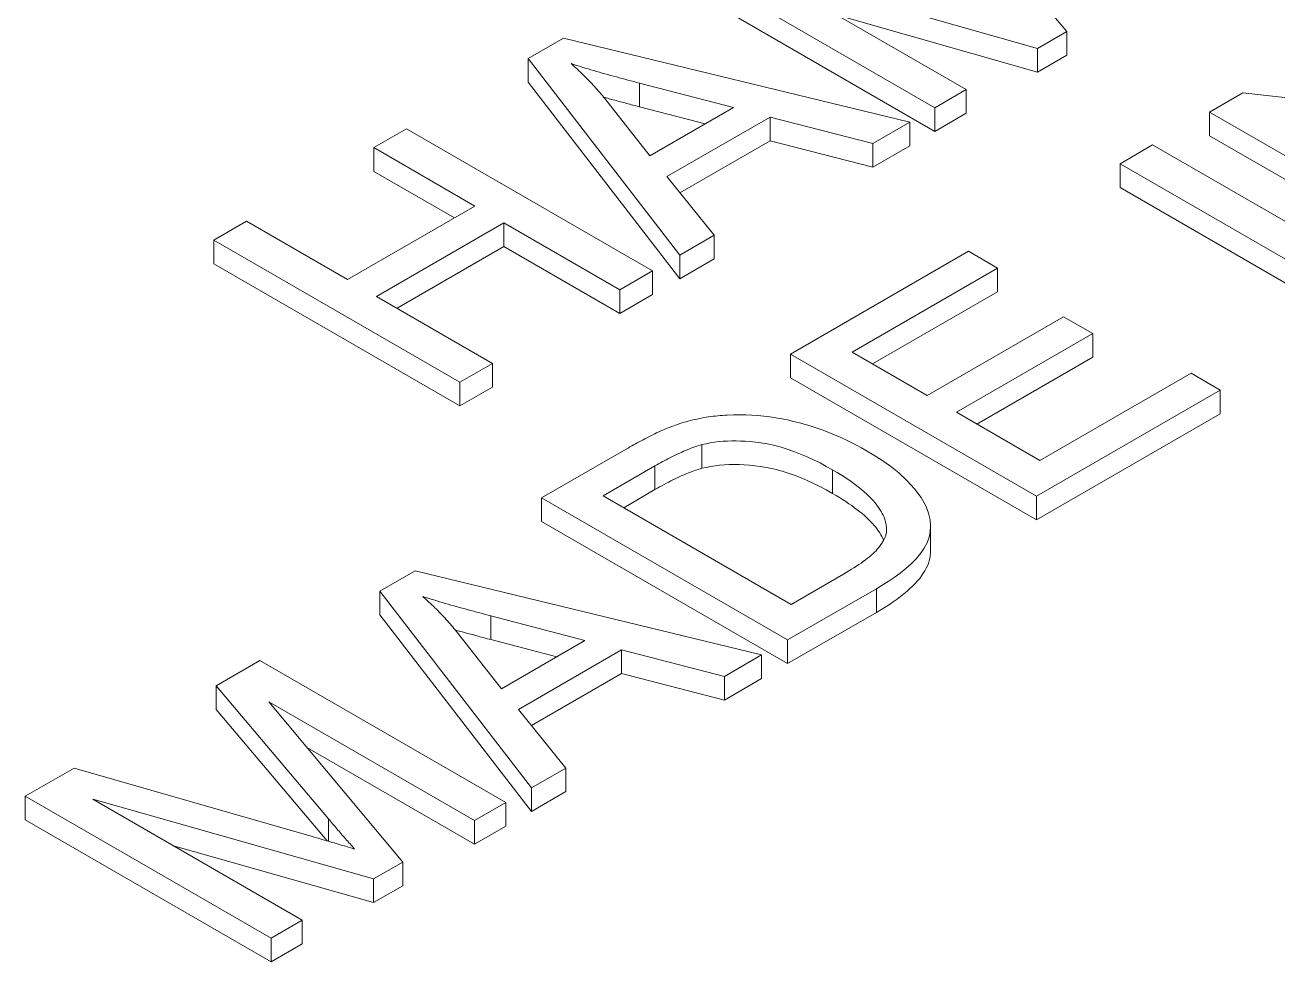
# Model space of a CAD drawing. Header units: millimetres. Extents: x 13 to 1104, y 13 to 850.
# Drawn here: x 922.71 to 933.52, y 598.32 to 606.4 of the extents above; entities that cross this region are included whole.
import ezdxf

# ---------------------------------------------------------------- set-up
doc = ezdxf.new("R2010")
doc.units = ezdxf.units.MM
doc.header["$LTSCALE"] = 4
doc.layers.add('Visible (ANSI)', color=7, linetype='Continuous', lineweight=9)
doc.layers.add('Visible Narrow (ANSI)', color=7, linetype='Continuous', lineweight=9)

msp = doc.modelspace()

# ---------------------------------------------------------------- linework, layer by layer
at = {"layer": 'Visible (ANSI)'}
for p, q in [((931.699, 606.344), (930.543, 607.727)), ((928.441, 606.913), (930.562, 605.688)), ((930.832, 605.844), (929.026, 606.887)), ((929.026, 606.887), (931.447, 606.199)), ((930.562, 605.484), (928.441, 606.709)), ((931.447, 605.995), (929.723, 606.485)), ((931.447, 606.199), (931.699, 606.344)), ((931.699, 606.14), (931.699, 606.344)), ((927.359, 606.288), (927.055, 606.113)), ((930.347, 605.564), (927.359, 606.288)), ((931.447, 605.995), (931.447, 606.199)), ((931.699, 606.14), (931.447, 605.995)), ((927.055, 606.113), (928.362, 604.418)), ((927.055, 605.909), (927.055, 606.113)), ((928.362, 604.213), (927.055, 605.909)), ((928.013, 605.9), (928.824, 605.689)), ((930.562, 605.688), (930.832, 605.844)), ((930.832, 605.64), (930.832, 605.844)), ((933.219, 605.817), (932.931, 605.651)), ((936, 605.499), (933.219, 605.817)), ((928.103, 605.273), (927.715, 605.767)), ((928.581, 605.548), (928.013, 605.696)), ((928.824, 605.689), (928.103, 605.273)), ((930.562, 605.484), (930.562, 605.688)), ((928.25, 605.094), (929.14, 605.608)), ((929.14, 605.608), (930.027, 605.379)), ((929.14, 605.404), (929.14, 605.608)), ((930.832, 605.64), (930.562, 605.484)), ((932.931, 605.651), (935.053, 604.426)), ((932.931, 605.446), (932.931, 605.651)), ((926.005, 605.506), (925.723, 605.344)), ((928.126, 604.281), (926.005, 605.506)), ((930.027, 605.379), (930.347, 605.564)), ((930.347, 605.36), (930.347, 605.564)), ((929.14, 605.404), (928.363, 604.955)), ((930.027, 605.175), (929.14, 605.404)), ((930.027, 605.175), (930.027, 605.379)), ((930.347, 605.36), (930.027, 605.175)), ((932.44, 605.367), (932.159, 605.204)), ((934.561, 604.142), (932.44, 605.367)), ((935.053, 604.222), (932.931, 605.446)), ((925.723, 605.344), (926.595, 604.84)), ((925.723, 605.139), (925.723, 605.344)), ((932.159, 605.204), (934.28, 603.98)), ((932.159, 605), (932.159, 605.204)), ((926.418, 604.738), (925.723, 605.139)), ((928.659, 604.589), (928.25, 605.094)), ((934.28, 603.775), (932.159, 605)), ((926.595, 604.84), (925.495, 604.206)), ((924.624, 604.709), (924.342, 604.546)), ((925.495, 604.206), (924.624, 604.709)), ((925.746, 604.061), (926.845, 604.696)), ((926.845, 604.696), (927.845, 604.119)), ((926.845, 604.492), (926.845, 604.696)), ((924.342, 604.546), (926.464, 603.322)), ((924.342, 604.342), (924.342, 604.546)), ((928.362, 604.418), (928.659, 604.589)), ((928.659, 604.385), (928.659, 604.589)), ((926.845, 604.492), (925.923, 603.959)), ((927.845, 603.915), (926.845, 604.492)), ((928.362, 604.213), (928.362, 604.418)), ((928.659, 604.385), (928.362, 604.213)), ((930.852, 604.45), (929.316, 603.563)), ((931.103, 604.305), (930.852, 604.45)), ((926.464, 603.118), (924.342, 604.342)), ((927.845, 604.119), (928.126, 604.281)), ((928.126, 604.077), (928.126, 604.281)), ((929.848, 603.581), (931.103, 604.305)), ((931.103, 604.101), (931.103, 604.305)), ((926.745, 603.484), (925.746, 604.061)), ((927.845, 603.915), (927.845, 604.119)), ((928.126, 604.077), (927.845, 603.915)), ((931.103, 604.101), (930.025, 603.479)), ((931.672, 603.885), (930.496, 603.207)), ((931.923, 603.741), (931.672, 603.885)), ((930.747, 603.062), (931.923, 603.741)), ((931.923, 603.536), (931.923, 603.741)), ((929.316, 603.563), (931.437, 602.338)), ((929.316, 603.359), (929.316, 603.563)), ((930.496, 603.207), (929.848, 603.581)), ((931.923, 603.536), (930.924, 602.96)), ((926.464, 603.322), (926.745, 603.484)), ((926.745, 603.28), (926.745, 603.484)), ((926.464, 603.118), (926.464, 603.322)), ((931.437, 602.134), (929.316, 603.359)), ((932.771, 603.398), (931.468, 602.646)), ((933.022, 603.253), (932.771, 603.398)), ((926.745, 603.28), (926.464, 603.118)), ((931.437, 602.338), (933.022, 603.253)), ((933.022, 603.049), (933.022, 603.253)), ((931.468, 602.646), (930.747, 603.062)), ((933.022, 603.049), (931.437, 602.134)), ((927.9, 602.745), (927.169, 602.324)), ((927.701, 602.341), (928.147, 602.599)), ((929.321, 601.406), (927.701, 602.341)), ((928.147, 602.395), (927.878, 602.239)), ((931.437, 602.134), (931.437, 602.338)), ((927.169, 602.324), (929.29, 601.099)), ((927.169, 602.119), (927.169, 602.324)), ((929.29, 600.895), (927.169, 602.119)), ((930.144, 602.046), (930.144, 602.053)), ((930.525, 601.87), (930.525, 602.074)), ((926.079, 601.694), (925.775, 601.519)), ((929.067, 600.97), (926.079, 601.694)), ((929.774, 601.667), (929.321, 601.406)), ((925.775, 601.519), (927.082, 599.824)), ((925.775, 601.315), (925.775, 601.519)), ((929.29, 601.099), (930.057, 601.541)), ((927.082, 599.62), (925.775, 601.315)), ((926.732, 601.306), (927.544, 601.095)), ((930.057, 601.337), (929.29, 600.895)), ((926.823, 600.679), (926.435, 601.173)), ((927.3, 600.954), (926.732, 601.102)), ((927.544, 601.095), (926.823, 600.679)), ((929.29, 600.895), (929.29, 601.099)), ((926.97, 600.5), (927.859, 601.014)), ((927.859, 601.014), (928.747, 600.785)), ((927.859, 600.81), (927.859, 601.014)), ((928.747, 600.785), (929.067, 600.97)), ((929.067, 600.766), (929.067, 600.97)), ((924.74, 600.921), (924.364, 600.704)), ((926.862, 599.697), (924.74, 600.921)), ((927.859, 600.81), (927.083, 600.361)), ((928.747, 600.581), (927.859, 600.81)), ((928.747, 600.581), (928.747, 600.785)), ((929.067, 600.766), (928.747, 600.581)), ((924.364, 600.704), (925.331, 599.558)), ((924.364, 600.5), (924.364, 600.704)), ((925.32, 599.367), (924.364, 600.5)), ((925.972, 599.183), (924.816, 600.566)), ((924.816, 600.566), (926.592, 599.541)), ((927.379, 599.995), (926.97, 600.5)), ((926.592, 599.337), (925.146, 600.171)), ((923.137, 599.995), (922.715, 599.752)), ((925.141, 599.419), (923.137, 599.995)), ((927.082, 599.824), (927.379, 599.995)), ((927.379, 599.791), (927.379, 599.995)), ((922.715, 599.752), (924.836, 598.527)), ((922.715, 599.548), (922.715, 599.752)), ((927.082, 599.62), (927.082, 599.824)), ((927.379, 599.791), (927.082, 599.62)), ((925.106, 598.683), (923.3, 599.726)), ((923.3, 599.726), (925.72, 599.038)), ((926.592, 599.541), (926.862, 599.697)), ((926.862, 599.493), (926.862, 599.697)), ((924.836, 598.323), (922.715, 599.548)), ((926.592, 599.337), (926.592, 599.541)), ((926.862, 599.493), (926.592, 599.337)), ((925.72, 598.834), (923.996, 599.324)), ((925.72, 599.038), (925.972, 599.183)), ((925.972, 598.979), (925.972, 599.183)), ((925.72, 598.834), (925.72, 599.038)), ((925.972, 598.979), (925.72, 598.834)), ((924.836, 598.527), (925.106, 598.683)), ((925.106, 598.479), (925.106, 598.683)), ((924.836, 598.323), (924.836, 598.527)), ((925.106, 598.479), (924.836, 598.323))]:
    msp.add_line(p, q, dxfattribs=at)
at = {"layer": 'Visible (ANSI)', "flags": 128}
for points in [[(927.715, 605.767), (927.704, 605.78), (927.694, 605.793), (927.683, 605.806), (927.672, 605.819), (927.661, 605.832), (927.649, 605.845), (927.638, 605.857), (927.626, 605.87), (927.615, 605.883), (927.603, 605.896), (927.591, 605.908), (927.579, 605.921), (927.567, 605.933), (927.554, 605.946), (927.542, 605.958), (927.529, 605.971), (927.517, 605.983), (927.504, 605.995), (927.491, 606.007), (927.478, 606.02), (927.465, 606.032), (927.451, 606.044), (927.438, 606.056), (927.424, 606.068)], [(927.424, 606.068), (927.448, 606.06), (927.472, 606.053), (927.496, 606.045), (927.521, 606.038), (927.545, 606.03), (927.57, 606.023), (927.595, 606.016), (927.619, 606.008), (927.644, 606.001), (927.668, 605.994), (927.692, 605.987), (927.716, 605.98), (927.741, 605.974), (927.765, 605.967), (927.79, 605.96), (927.815, 605.953), (927.84, 605.946), (927.864, 605.94), (927.889, 605.933), (927.914, 605.926), (927.939, 605.92), (927.964, 605.913), (927.988, 605.906), (928.013, 605.9)], [(928.013, 605.696), (927.999, 605.7), (927.985, 605.703), (927.971, 605.707), (927.957, 605.711), (927.943, 605.714), (927.93, 605.718), (927.916, 605.721), (927.903, 605.725), (927.89, 605.729), (927.877, 605.732), (927.864, 605.736), (927.851, 605.739), (927.838, 605.743), (927.826, 605.746), (927.813, 605.749), (927.801, 605.753), (927.788, 605.756), (927.776, 605.76), (927.764, 605.763), (927.752, 605.766), (927.74, 605.77), (927.728, 605.773), (927.717, 605.776), (927.705, 605.78)], [(928.771, 603.038), (928.751, 603.037), (928.73, 603.035), (928.71, 603.034), (928.69, 603.032), (928.669, 603.03), (928.649, 603.028), (928.629, 603.025), (928.609, 603.022), (928.59, 603.019), (928.57, 603.016), (928.55, 603.012), (928.531, 603.008), (928.511, 603.004), (928.492, 603), (928.473, 602.996), (928.454, 602.991), (928.435, 602.986), (928.417, 602.981), (928.398, 602.976), (928.38, 602.97), (928.362, 602.964), (928.344, 602.958), (928.326, 602.952), (928.309, 602.946)], [(929.973, 602.731), (929.929, 602.755), (929.885, 602.779), (929.84, 602.802), (929.793, 602.825), (929.746, 602.847), (929.697, 602.868), (929.648, 602.888), (929.597, 602.907), (929.547, 602.925), (929.496, 602.942), (929.445, 602.957), (929.394, 602.972), (929.343, 602.984), (929.292, 602.996), (929.241, 603.006), (929.19, 603.015), (929.139, 603.023), (929.087, 603.029), (929.035, 603.034), (928.983, 603.037), (928.93, 603.04), (928.877, 603.04), (928.825, 603.04), (928.771, 603.038)], [(928.309, 602.946), (928.29, 602.939), (928.272, 602.932), (928.253, 602.925), (928.234, 602.917), (928.216, 602.909), (928.198, 602.901), (928.18, 602.893), (928.162, 602.884), (928.145, 602.876), (928.128, 602.868), (928.111, 602.86), (928.094, 602.851), (928.078, 602.843), (928.061, 602.834), (928.045, 602.826), (928.028, 602.817), (928.012, 602.808), (927.995, 602.799), (927.979, 602.79), (927.963, 602.781), (927.947, 602.772), (927.931, 602.763), (927.915, 602.754), (927.9, 602.745)], [(928.147, 602.599), (928.163, 602.608), (928.178, 602.617), (928.194, 602.626), (928.21, 602.634), (928.226, 602.643), (928.243, 602.652), (928.259, 602.661), (928.276, 602.67), (928.293, 602.678), (928.31, 602.687), (928.327, 602.695), (928.344, 602.703), (928.361, 602.711), (928.378, 602.719), (928.395, 602.726), (928.412, 602.734), (928.43, 602.741), (928.447, 602.748), (928.465, 602.755), (928.483, 602.761), (928.5, 602.767), (928.518, 602.773), (928.536, 602.778), (928.553, 602.783)], [(928.553, 602.783), (928.588, 602.791), (928.624, 602.798), (928.66, 602.804), (928.697, 602.809), (928.735, 602.812), (928.772, 602.814), (928.81, 602.815), (928.848, 602.815), (928.886, 602.814), (928.925, 602.812), (928.968, 602.809), (929.014, 602.805), (929.062, 602.798), (929.114, 602.79), (929.169, 602.778), (929.227, 602.763), (929.287, 602.745), (929.345, 602.725), (929.403, 602.702), (929.46, 602.678), (929.516, 602.652), (929.571, 602.625), (929.625, 602.596), (929.678, 602.566)], [(930.057, 601.541), (930.107, 601.571), (930.158, 601.603), (930.21, 601.638), (930.261, 601.675), (930.31, 601.714), (930.357, 601.756), (930.4, 601.799), (930.438, 601.844), (930.47, 601.89), (930.495, 601.937), (930.512, 601.984), (930.522, 602.032), (930.524, 602.081), (930.52, 602.134), (930.508, 602.192), (930.483, 602.256), (930.443, 602.326), (930.386, 602.403), (930.321, 602.474), (930.25, 602.539), (930.178, 602.597), (930.105, 602.648), (930.036, 602.693), (929.973, 602.731)], [(928.553, 602.579), (928.54, 602.575), (928.526, 602.571), (928.512, 602.567), (928.498, 602.562), (928.484, 602.557), (928.469, 602.552), (928.454, 602.546), (928.438, 602.54), (928.422, 602.534), (928.406, 602.527), (928.39, 602.52), (928.373, 602.513), (928.356, 602.505), (928.339, 602.497), (928.321, 602.488), (928.303, 602.479), (928.285, 602.47), (928.266, 602.46), (928.247, 602.45), (928.228, 602.44), (928.208, 602.429), (928.188, 602.418), (928.168, 602.407), (928.147, 602.395)], [(929.678, 602.362), (929.623, 602.393), (929.569, 602.422), (929.515, 602.449), (929.461, 602.473), (929.409, 602.496), (929.357, 602.516), (929.305, 602.535), (929.254, 602.551), (929.204, 602.565), (929.155, 602.577), (929.106, 602.587), (929.057, 602.595), (929.01, 602.601), (928.964, 602.605), (928.918, 602.609), (928.874, 602.611), (928.83, 602.611), (928.787, 602.611), (928.746, 602.609), (928.705, 602.605), (928.666, 602.601), (928.627, 602.595), (928.59, 602.587), (928.553, 602.579)], [(929.678, 602.566), (929.72, 602.542), (929.761, 602.516), (929.801, 602.49), (929.84, 602.464), (929.878, 602.436), (929.914, 602.409), (929.948, 602.38), (929.978, 602.353), (930.004, 602.328), (930.027, 602.304), (930.046, 602.281), (930.062, 602.261), (930.076, 602.241), (930.088, 602.224), (930.098, 602.207), (930.107, 602.19), (930.115, 602.174), (930.123, 602.157), (930.129, 602.14), (930.134, 602.122), (930.138, 602.105), (930.141, 602.088), (930.143, 602.07), (930.144, 602.053)], [(930.12, 601.959), (930.113, 601.974), (930.105, 601.99), (930.096, 602.006), (930.086, 602.022), (930.075, 602.038), (930.063, 602.054), (930.051, 602.071), (930.037, 602.087), (930.023, 602.104), (930.007, 602.121), (929.99, 602.137), (929.973, 602.154), (929.954, 602.171), (929.934, 602.188), (929.913, 602.205), (929.892, 602.222), (929.869, 602.239), (929.845, 602.257), (929.819, 602.274), (929.793, 602.292), (929.766, 602.309), (929.738, 602.327), (929.709, 602.344), (929.678, 602.362)], [(930.144, 602.053), (930.143, 602.028), (930.138, 602.004), (930.129, 601.979), (930.118, 601.956), (930.105, 601.933), (930.091, 601.913), (930.078, 601.896), (930.065, 601.881), (930.054, 601.868), (930.041, 601.855), (930.027, 601.842), (930.012, 601.829), (929.997, 601.816), (929.98, 601.803), (929.962, 601.789), (929.944, 601.776), (929.925, 601.762), (929.905, 601.749), (929.885, 601.735), (929.864, 601.722), (929.842, 601.708), (929.82, 601.694), (929.797, 601.681), (929.774, 601.667)], [(930.525, 601.87), (930.524, 601.847), (930.522, 601.824), (930.518, 601.802), (930.513, 601.78), (930.506, 601.759), (930.497, 601.738), (930.487, 601.717), (930.476, 601.695), (930.462, 601.674), (930.447, 601.652), (930.431, 601.63), (930.412, 601.608), (930.392, 601.586), (930.37, 601.564), (930.347, 601.542), (930.322, 601.519), (930.295, 601.497), (930.266, 601.475), (930.236, 601.452), (930.203, 601.429), (930.169, 601.406), (930.134, 601.383), (930.096, 601.36), (930.057, 601.337)], [(926.435, 601.173), (926.424, 601.186), (926.413, 601.199), (926.403, 601.212), (926.392, 601.225), (926.38, 601.238), (926.369, 601.251), (926.358, 601.264), (926.346, 601.276), (926.334, 601.289), (926.323, 601.302), (926.311, 601.314), (926.299, 601.327), (926.286, 601.339), (926.274, 601.352), (926.262, 601.364), (926.249, 601.377), (926.236, 601.389), (926.224, 601.401), (926.211, 601.413), (926.198, 601.426), (926.184, 601.438), (926.171, 601.45), (926.157, 601.462), (926.144, 601.474)], [(926.144, 601.474), (926.168, 601.466), (926.192, 601.459), (926.216, 601.451), (926.24, 601.444), (926.265, 601.436), (926.29, 601.429), (926.314, 601.422), (926.339, 601.414), (926.363, 601.407), (926.388, 601.4), (926.412, 601.393), (926.436, 601.387), (926.461, 601.38), (926.485, 601.373), (926.51, 601.366), (926.535, 601.359), (926.559, 601.352), (926.584, 601.346), (926.609, 601.339), (926.634, 601.332), (926.659, 601.326), (926.683, 601.319), (926.708, 601.313), (926.732, 601.306)], [(926.732, 601.102), (926.718, 601.106), (926.704, 601.109), (926.691, 601.113), (926.677, 601.117), (926.663, 601.12), (926.65, 601.124), (926.636, 601.127), (926.623, 601.131), (926.61, 601.135), (926.597, 601.138), (926.584, 601.142), (926.571, 601.145), (926.558, 601.149), (926.545, 601.152), (926.533, 601.156), (926.52, 601.159), (926.508, 601.162), (926.496, 601.166), (926.484, 601.169), (926.472, 601.172), (926.46, 601.176), (926.448, 601.179), (926.436, 601.182), (926.425, 601.186)], [(925.331, 599.558), (925.34, 599.547), (925.349, 599.536), (925.358, 599.526), (925.367, 599.515), (925.376, 599.504), (925.385, 599.493), (925.395, 599.482), (925.404, 599.471), (925.413, 599.46), (925.423, 599.449), (925.432, 599.438), (925.441, 599.428), (925.45, 599.417), (925.459, 599.406), (925.469, 599.396), (925.478, 599.385), (925.488, 599.374), (925.498, 599.363), (925.508, 599.351), (925.518, 599.34), (925.528, 599.329), (925.538, 599.318), (925.547, 599.307), (925.557, 599.296)], [(925.557, 599.296), (925.54, 599.301), (925.523, 599.307), (925.505, 599.312), (925.487, 599.317), (925.469, 599.323), (925.451, 599.328), (925.433, 599.333), (925.415, 599.339), (925.398, 599.344), (925.381, 599.349), (925.364, 599.353), (925.347, 599.358), (925.33, 599.363), (925.313, 599.369), (925.296, 599.374), (925.278, 599.379), (925.261, 599.384), (925.244, 599.389), (925.227, 599.394), (925.209, 599.399), (925.192, 599.404), (925.175, 599.409), (925.158, 599.414), (925.141, 599.419)]]:
    msp.add_lwpolyline(points, dxfattribs=at)
at = {"layer": 'Visible Narrow (ANSI)'}
for p, q in [((928.013, 605.696), (928.013, 605.9)), ((928.553, 602.579), (928.553, 602.783)), ((928.147, 602.395), (928.147, 602.599)), ((929.678, 602.362), (929.678, 602.566)), ((930.057, 601.337), (930.057, 601.541)), ((926.732, 601.102), (926.732, 601.306)), ((925.331, 599.363), (925.331, 599.558))]:
    msp.add_line(p, q, dxfattribs=at)

doc.saveas('drawing.dxf')
